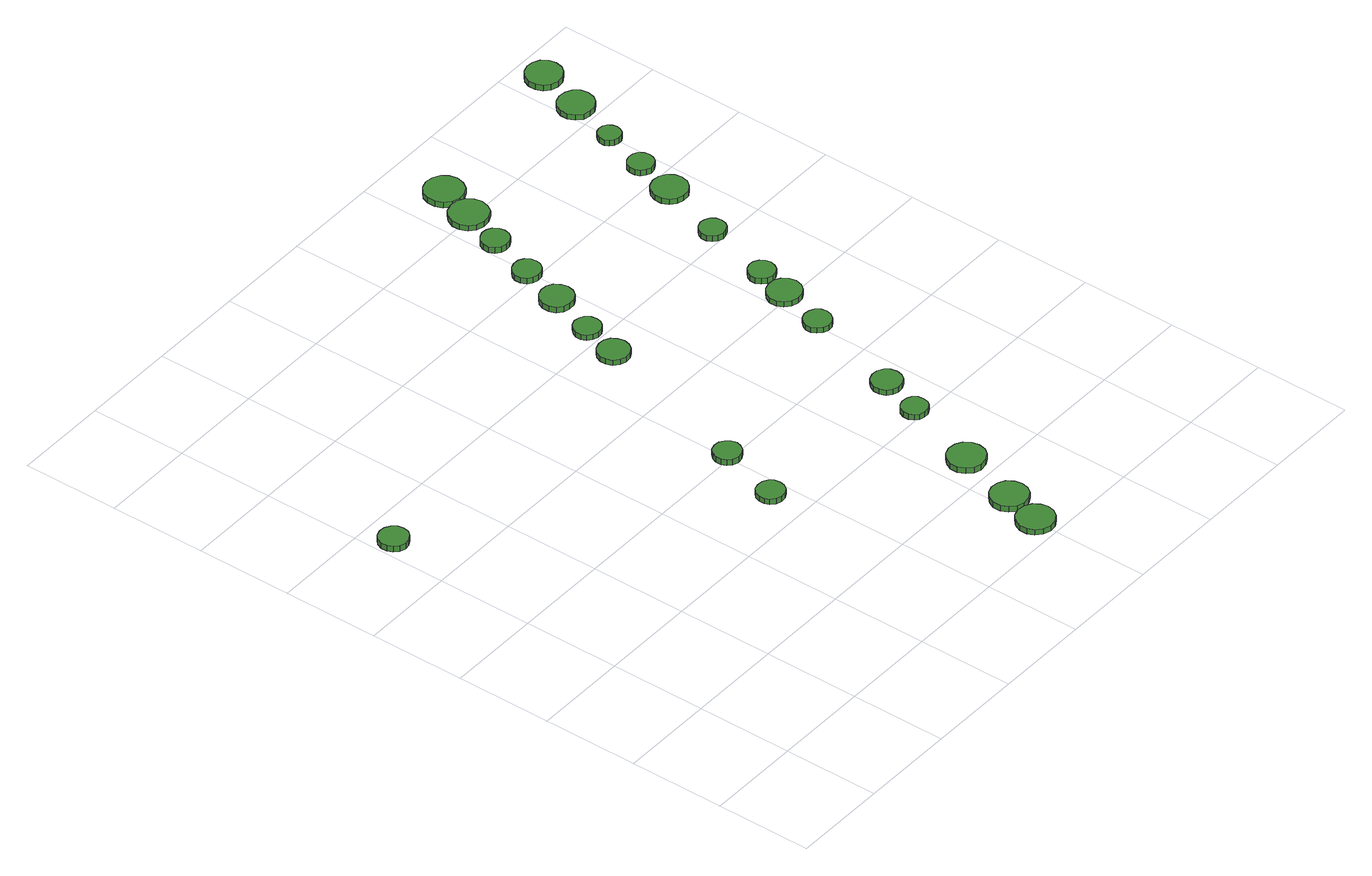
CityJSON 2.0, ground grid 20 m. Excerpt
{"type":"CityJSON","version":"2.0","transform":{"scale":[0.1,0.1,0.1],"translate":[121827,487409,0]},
"CityObjects":{
"tree1":{"type":"SolitaryVegetationObject","attributes":{"function":"something"},"geometry":[{"type":"MultiSurface","lod":"1","boundaries":[[[0,1,2,3,4,5,6,7,8,9,10,11,12,13,14]],[[15,16,17,18,19,20,21,22,23,24,25,26,27,28,29]],[[0,29,28,1]],[[1,28,27,2]],[[2,27,26,3]],[[3,26,25,4]],[[4,25,24,5]],[[5,24,23,6]],[[6,23,22,7]],[[7,22,21,8]],[[8,21,20,9]],[[9,20,19,10]],[[10,19,18,11]],[[11,18,17,12]],[[12,17,16,13]],[[13,16,15,14]],[[14,15,29,0]]]}]},
"tree2":{"type":"SolitaryVegetationObject","attributes":{"function":"something"},"geometry":[{"type":"MultiSurface","lod":"1","boundaries":[[[30,31,32,33,34,35,36,37,38,39,40,41,42,43,44]],[[45,46,47,48,49,50,51,52,53,54,55,56,57,58,59]],[[30,59,58,31]],[[31,58,57,32]],[[32,57,56,33]],[[33,56,55,34]],[[34,55,54,35]],[[35,54,53,36]],[[36,53,52,37]],[[37,52,51,38]],[[38,51,50,39]],[[39,50,49,40]],[[40,49,48,41]],[[41,48,47,42]],[[42,47,46,43]],[[43,46,45,44]],[[44,45,59,30]]]}]},
"tree3":{"type":"SolitaryVegetationObject","attributes":{"function":"something"},"geometry":[{"type":"MultiSurface","lod":"1","boundaries":[[[60,61,62,63,64,65,66,67,68,69,70,71,72,73,74]],[[75,76,77,78,79,80,81,82,83,84,85,86,87,88,89]],[[60,89,88,61]],[[61,88,87,62]],[[62,87,86,63]],[[63,86,85,64]],[[64,85,84,65]],[[65,84,83,66]],[[66,83,82,67]],[[67,82,81,68]],[[68,81,80,69]],[[69,80,79,70]],[[70,79,78,71]],[[71,78,77,72]],[[72,77,76,73]],[[73,76,75,74]],[[74,75,89,60]]]}]},
"tree4":{"type":"SolitaryVegetationObject","attributes":{"function":"something"},"geometry":[{"type":"MultiSurface","lod":"1","boundaries":[[[90,91,92,93,94,95,96,97,98,99,100,101,102,103,104]],[[105,106,107,108,109,110,111,112,113,114,115,116,117,118,119]],[[90,119,118,91]],[[91,118,117,92]],[[92,117,116,93]],[[93,116,115,94]],[[94,115,114,95]],[[95,114,113,96]],[[96,113,112,97]],[[97,112,111,98]],[[98,111,110,99]],[[99,110,109,100]],[[100,109,108,101]],[[101,108,107,102]],[[102,107,106,103]],[[103,106,105,104]],[[104,105,119,90]]]}]},
"tree5":{"type":"SolitaryVegetationObject","attributes":{"function":"something"},"geometry":[{"type":"MultiSurface","lod":"1","boundaries":[[[120,121,122,123,124,125,126,127,128,129,130,131,132,133,134]],[[135,136,137,138,139,140,141,142,143,144,145,146,147,148,149]],[[120,149,148,121]],[[121,148,147,122]],[[122,147,146,123]],[[123,146,145,124]],[[124,145,144,125]],[[125,144,143,126]],[[126,143,142,127]],[[127,142,141,128]],[[128,141,140,129]],[[129,140,139,130]],[[130,139,138,131]],[[131,138,137,132]],[[132,137,136,133]],[[133,136,135,134]],[[134,135,149,120]]]}]},
"tree6":{"type":"SolitaryVegetationObject","attributes":{"function":"something"},"geometry":[{"type":"MultiSurface","lod":"1","boundaries":[[[150,151,152,153,154,155,156,157,158,159,160,161,162,163,164]],[[165,166,167,168,169,170,171,172,173,174,175,176,177,178,179]],[[150,179,178,151]],[[151,178,177,152]],[[152,177,176,153]],[[153,176,175,154]],[[154,175,174,155]],[[155,174,173,156]],[[156,173,172,157]],[[157,172,171,158]],[[158,171,170,159]],[[159,170,169,160]],[[160,169,168,161]],[[161,168,167,162]],[[162,167,166,163]],[[163,166,165,164]],[[164,165,179,150]]]}]},
"tree7":{"type":"SolitaryVegetationObject","attributes":{"function":"something"},"geometry":[{"type":"MultiSurface","lod":"1","boundaries":[[[180,181,182,183,184,185,186,187,188,189,190,191,192,193,194]],[[195,196,197,198,199,200,201,202,203,204,205,206,207,208,209]],[[180,209,208,181]],[[181,208,207,182]],[[182,207,206,183]],[[183,206,205,184]],[[184,205,204,185]],[[185,204,203,186]],[[186,203,202,187]],[[187,202,201,188]],[[188,201,200,189]],[[189,200,199,190]],[[190,199,198,191]],[[191,198,197,192]],[[192,197,196,193]],[[193,196,195,194]],[[194,195,209,180]]]}]},
"tree8":{"type":"SolitaryVegetationObject","attributes":{"function":"something"},"geometry":[{"type":"MultiSurface","lod":"1","boundaries":[[[210,211,212,213,214,215,216,217,218,219,220,221,222,223,224]],[[225,226,227,228,229,230,231,232,233,234,235,236,237,238,239]],[[210,239,238,211]],[[211,238,237,212]],[[212,237,236,213]],[[213,236,235,214]],[[214,235,234,215]],[[215,234,233,216]],[[216,233,232,217]],[[217,232,231,218]],[[218,231,230,219]],[[219,230,229,220]],[[220,229,228,221]],[[221,228,227,222]],[[222,227,226,223]],[[223,226,225,224]],[[224,225,239,210]]]}]},
"tree9":{"type":"SolitaryVegetationObject","attributes":{"function":"something"},"geometry":[{"type":"MultiSurface","lod":"1","boundaries":[[[240,241,242,243,244,245,246,247,248,249,250,251,252,253,254]],[[255,256,257,258,259,260,261,262,263,264,265,266,267,268,269]],[[240,269,268,241]],[[241,268,267,242]],[[242,267,266,243]],[[243,266,265,244]],[[244,265,264,245]],[[245,264,263,246]],[[246,263,262,247]],[[247,262,261,248]],[[248,261,260,249]],[[249,260,259,250]],[[250,259,258,251]],[[251,258,257,252]],[[252,257,256,253]],[[253,256,255,254]],[[254,255,269,240]]]}]},
"tree10":{"type":"SolitaryVegetationObject","attributes":{"function":"something"},"geometry":[{"type":"MultiSurface","lod":"1","boundaries":[[[270,271,272,273,274,275,276,277,278,279,280,281,282,283,284]],[[285,286,287,288,289,290,291,292,293,294,295,296,297,298,299]],[[270,299,298,271]],[[271,298,297,272]],[[272,297,296,273]],[[273,296,295,274]],[[274,295,294,275]],[[275,294,293,276]],[[276,293,292,277]],[[277,292,291,278]],[[278,291,290,279]],[[279,290,289,280]],[[280,289,288,281]],[[281,288,287,282]],[[282,287,286,283]],[[283,286,285,284]],[[284,285,299,270]]]}]},
"tree11":{"type":"SolitaryVegetationObject","attributes":{"function":"something"},"geometry":[{"type":"MultiSurface","lod":"1","boundaries":[[[300,301,302,303,304,305,306,307,308,309,310,311,312,313,314]],[[315,316,317,318,319,320,321,322,323,324,325,326,327,328,329]],[[300,329,328,301]],[[301,328,327,302]],[[302,327,326,303]],[[303,326,325,304]],[[304,325,324,305]],[[305,324,323,306]],[[306,323,322,307]],[[307,322,321,308]],[[308,321,320,309]],[[309,320,319,310]],[[310,319,318,311]],[[311,318,317,312]],[[312,317,316,313]],[[313,316,315,314]],[[314,315,329,300]]]}]},
"tree12":{"type":"SolitaryVegetationObject","attributes":{"function":"something"},"geometry":[{"type":"MultiSurface","lod":"1","boundaries":[[[330,331,332,333,334,335,336,337,338,339,340,341,342,343,344]],[[345,346,347,348,349,350,351,352,353,354,355,356,357,358,359]],[[330,359,358,331]],[[331,358,357,332]],[[332,357,356,333]],[[333,356,355,334]],[[334,355,354,335]],[[335,354,353,336]],[[336,353,352,337]],[[337,352,351,338]],[[338,351,350,339]],[[339,350,349,340]],[[340,349,348,341]],[[341,348,347,342]],[[342,347,346,343]],[[343,346,345,344]],[[344,345,359,330]]]}]},
"tree13":{"type":"SolitaryVegetationObject","attributes":{"function":"something"},"geometry":[{"type":"MultiSurface","lod":"1","boundaries":[[[360,361,362,363,364,365,366,367,368,369,370,371,372,373,374]],[[375,376,377,378,379,380,381,382,383,384,385,386,387,388,389]],[[360,389,388,361]],[[361,388,387,362]],[[362,387,386,363]],[[363,386,385,364]],[[364,385,384,365]],[[365,384,383,366]],[[366,383,382,367]],[[367,382,381,368]],[[368,381,380,369]],[[369,380,379,370]],[[370,379,378,371]],[[371,378,377,372]],[[372,377,376,373]],[[373,376,375,374]],[[374,375,389,360]]]}]},
"tree14":{"type":"SolitaryVegetationObject","attributes":{"function":"something"},"geometry":[{"type":"MultiSurface","lod":"1","boundaries":[[[390,391,392,393,394,395,396,397,398,399,400,401,402,403,404]],[[405,406,407,408,409,410,411,412,413,414,415,416,417,418,419]],[[390,419,418,391]],[[391,418,417,392]],[[392,417,416,393]],[[393,416,415,394]],[[394,415,414,395]],[[395,414,413,396]],[[396,413,412,397]],[[397,412,411,398]],[[398,411,410,399]],[[399,410,409,400]],[[400,409,408,401]],[[401,408,407,402]],[[402,407,406,403]],[[403,406,405,404]],[[404,405,419,390]]]}]},
"tree15":{"type":"SolitaryVegetationObject","attributes":{"function":"something"},"geometry":[{"type":"MultiSurface","lod":"1","boundaries":[[[420,421,422,423,424,425,426,427,428,429,430,431,432,433,434]],[[435,436,437,438,439,440,441,442,443,444,445,446,447,448,449]],[[420,449,448,421]],[[421,448,447,422]],[[422,447,446,423]],[[423,446,445,424]],[[424,445,444,425]],[[425,444,443,426]],[[426,443,442,427]],[[427,442,441,428]],[[428,441,440,429]],[[429,440,439,430]],[[430,439,438,431]],[[431,438,437,432]],[[432,437,436,433]],[[433,436,435,434]],[[434,435,449,420]]]}]},
"tree16":{"type":"SolitaryVegetationObject","attributes":{"function":"something"},"geometry":[{"type":"MultiSurface","lod":"1","boundaries":[[[450,451,452,453,454,455,456,457,458,459,460,461,462,463,464]],[[465,466,467,468,469,470,471,472,473,474,475,476,477,478,479]],[[450,479,478,451]],[[451,478,477,452]],[[452,477,476,453]],[[453,476,475,454]],[[454,475,474,455]],[[455,474,473,456]],[[456,473,472,457]],[[457,472,471,458]],[[458,471,470,459]],[[459,470,469,460]],[[460,469,468,461]],[[461,468,467,462]],[[462,467,466,463]],[[463,466,465,464]],[[464,465,479,450]]]}]},
"tree17":{"type":"SolitaryVegetationObject","attributes":{"function":"something"},"geometry":[{"type":"MultiSurface","lod":"1","boundaries":[[[480,481,482,483,484,485,486,487,488,489,490,491,492,493,494]],[[495,496,497,498,499,500,501,502,503,504,505,506,507,508,509]],[[480,509,508,481]],[[481,508,507,482]],[[482,507,506,483]],[[483,506,505,484]],[[484,505,504,485]],[[485,504,503,486]],[[486,503,502,487]],[[487,502,501,488]],[[488,501,500,489]],[[489,500,499,490]],[[490,499,498,491]],[[491,498,497,492]],[[492,497,496,493]],[[493,496,495,494]],[[494,495,509,480]]]}]},
"tree18":{"type":"SolitaryVegetationObject","attributes":{"function":"something"},"geometry":[{"type":"MultiSurface","lod":"1","boundaries":[[[510,511,512,513,514,515,516,517,518,519,520,521,522,523,524]],[[525,526,527,528,529,530,531,532,533,534,535,536,537,538,539]],[[510,539,538,511]],[[511,538,537,512]],[[512,537,536,513]],[[513,536,535,514]],[[514,535,534,515]],[[515,534,533,516]],[[516,533,532,517]],[[517,532,531,518]],[[518,531,530,519]],[[519,530,529,520]],[[520,529,528,521]],[[521,528,527,522]],[[522,527,526,523]],[[523,526,525,524]],[[524,525,539,510]]]}]},
"tree19":{"type":"SolitaryVegetationObject","attributes":{"function":"something"},"geometry":[{"type":"MultiSurface","lod":"1","boundaries":[[[540,541,542,543,544,545,546,547,548,549,550,551,552,553,554]],[[555,556,557,558,559,560,561,562,563,564,565,566,567,568,569]],[[540,569,568,541]],[[541,568,567,542]],[[542,567,566,543]],[[543,566,565,544]],[[544,565,564,545]],[[545,564,563,546]],[[546,563,562,547]],[[547,562,561,548]],[[548,561,560,549]],[[549,560,559,550]],[[550,559,558,551]],[[551,558,557,552]],[[552,557,556,553]],[[553,556,555,554]],[[554,555,569,540]]]}]},
"tree20":{"type":"SolitaryVegetationObject","attributes":{"function":"something"},"geometry":[{"type":"MultiSurface","lod":"1","boundaries":[[[570,571,572,573,574,575,576,577,578,579,580,581,582,583,584]],[[585,586,587,588,589,590,591,592,593,594,595,596,597,598,599]],[[570,599,598,571]],[[571,598,597,572]],[[572,597,596,573]],[[573,596,595,574]],[[574,595,594,575]],[[575,594,593,576]],[[576,593,592,577]],[[577,592,591,578]],[[578,591,590,579]],[[579,590,589,580]],[[580,589,588,581]],[[581,588,587,582]],[[582,587,586,583]],[[583,586,585,584]],[[584,585,599,570]]]}]},
"tree21":{"type":"SolitaryVegetationObject","attributes":{"function":"something"},"geometry":[{"type":"MultiSurface","lod":"1","boundaries":[[[600,601,602,603,604,605,606,607,608,609,610,611,612,613,614]],[[615,616,617,618,619,620,621,622,623,624,625,626,627,628,629]],[[600,629,628,601]],[[601,628,627,602]],[[602,627,626,603]],[[603,626,625,604]],[[604,625,624,605]],[[605,624,623,606]],[[606,623,622,607]],[[607,622,621,608]],[[608,621,620,609]],[[609,620,619,610]],[[610,619,618,611]],[[611,618,617,612]],[[612,617,616,613]],[[613,616,615,614]],[[614,615,629,600]]]}]},
"tree22":{"type":"SolitaryVegetationObject","attributes":{"function":"something"},"geometry":[{"type":"MultiSurface","lod":"1","boundaries":[[[630,631,632,633,634,635,636,637,638,639,640,641,642,643,644]],[[645,646,647,648,649,650,651,652,653,654,655,656,657,658,659]],[[630,659,658,631]],[[631,658,657,632]],[[632,657,656,633]],[[633,656,655,634]],[[634,655,654,635]],[[635,654,653,636]],[[636,653,652,637]],[[637,652,651,638]],[[638,651,650,639]],[[639,650,649,640]],[[640,649,648,641]],[[641,648,647,642]],[[642,647,646,643]],[[643,646,645,644]],[[644,645,659,630]]]}]},
"tree23":{"type":"SolitaryVegetationObject","attributes":{"function":"something"},"geometry":[{"type":"MultiSurface","lod":"1","boundaries":[[[660,661,662,663,664,665,666,667,668,669,670,671,672,673,674]],[[675,676,677,678,679,680,681,682,683,684,685,686,687,688,689]],[[660,689,688,661]],[[661,688,687,662]],[[662,687,686,663]],[[663,686,685,664]],[[664,685,684,665]],[[665,684,683,666]],[[666,683,682,667]],[[667,682,681,668]],[[668,681,680,669]],[[669,680,679,670]],[[670,679,678,671]],[[671,678,677,672]],[[672,677,676,673]],[[673,676,675,674]],[[674,675,689,660]]]}]},
"tree24":{"type":"SolitaryVegetationObject","attributes":{"function":"something"},"geometry":[{"type":"MultiSurface","lod":"1","boundaries":[[[690,691,692,693,694,695,696,697,698,699,700,701,702,703,704]],[[705,706,707,708,709,710,711,712,713,714,715,716,717,718,719]],[[690,719,718,691]],[[691,718,717,692]],[[692,717,716,693]],[[693,716,715,694]],[[694,715,714,695]],[[695,714,713,696]],[[696,713,712,697]],[[697,712,711,698]],[[698,711,710,699]],[[699,710,709,700]],[[700,709,708,701]],[[701,708,707,702]],[[702,707,706,703]],[[703,706,705,704]],[[704,705,719,690]]]}]}
},
"vertices":[
[67,938,15],[65,950,15],[57,960,15],[46,967,15],[34,968,15],[22,964,15],[13,956,15],[8,944,15],[8,932,15],[13,920,15],[22,912,15],[34,908,15],[46,910,15],[57,916,15],[65,926,15],[65,926,2],[57,916,2],[46,910,2],[34,908,2],[22,912,2],[13,920,2],[8,932,2],[8,944,2],[13,956,2],[22,964,2],[34,968,2],[46,967,2],[57,960,2],[65,950,2],[67,938,2],
[593,477,15],[591,489,15],[584,498,15],[574,504,15],[562,505,15],[551,502,15],[542,494,15],[538,483,15],[538,471,15],[542,461,15],[551,453,15],[562,449,15],[574,450,15],[584,456,15],[591,466,15],[591,466,3],[584,456,3],[574,450,3],[562,449,3],[551,453,3],[542,461,3],[538,471,3],[538,483,3],[542,494,3],[551,502,3],[562,505,3],[574,504,3],[584,498,3],[591,489,3],[593,477,3],
[632,607,18],[629,619,18],[622,628,18],[612,634,18],[601,635,18],[589,632,18],[581,624,18],[576,613,18],[576,601,18],[581,591,18],[589,583,18],[601,579,18],[612,580,18],[622,586,18],[629,596,18],[629,596,5],[622,586,5],[612,580,5],[601,579,5],[589,583,5],[581,591,5],[576,601,5],[576,613,5],[581,624,5],[589,632,5],[601,635,5],[612,634,5],[622,628,5],[629,619,5],[632,607,5],
[833,44,20],[830,59,20],[821,72,20],[807,80,20],[791,82,20],[776,77,20],[764,66,20],[758,52,20],[758,36,20],[764,22,20],[776,11,20],[791,6,20],[807,8,20],[821,16,20],[830,29,20],[830,29,8],[821,16,8],[807,8,8],[791,6,8],[776,11,8],[764,22,8],[758,36,8],[758,52,8],[764,66,8],[776,77,8],[791,82,8],[807,80,8],[821,72,8],[830,59,8],[833,44,8],
[858,124,18],[855,139,18],[846,152,18],[832,160,18],[816,162,18],[801,157,18],[790,146,18],[783,132,18],[783,116,18],[790,102,18],[801,91,18],[816,86,18],[832,88,18],[846,96,18],[855,108,18],[855,108,5],[846,96,5],[832,88,5],[816,86,5],[801,91,5],[790,102,5],[783,116,5],[783,132,5],[790,146,5],[801,157,5],[816,162,5],[832,160,5],[846,152,5],[855,139,5],[858,124,5],
[899,255,17],[896,270,17],[887,283,17],[873,291,17],[857,293,17],[842,288,17],[831,277,17],[824,263,17],[824,247,17],[831,233,17],[842,222,17],[857,217,17],[873,219,17],[887,227,17],[896,239,17],[896,239,4],[887,227,4],[873,219,4],[857,217,4],[842,222,4],[831,233,4],[824,247,4],[824,263,4],[831,277,4],[842,288,4],[857,293,4],[873,291,4],[887,283,4],[896,270,4],[899,255,4],
[739,950,17],[736,963,17],[729,974,17],[717,981,17],[704,982,17],[691,978,17],[681,969,17],[676,957,17],[676,944,17],[681,932,17],[691,923,17],[704,919,17],[717,920,17],[729,927,17],[736,937,17],[736,937,5],[729,927,5],[717,920,5],[704,919,5],[691,923,5],[681,932,5],[676,944,5],[676,957,5],[681,969,5],[691,978,5],[704,982,5],[717,981,5],[729,974,5],[736,963,5],[739,950,5],
[942,417,17],[940,428,17],[933,437,17],[924,442,17],[913,443,17],[902,440,17],[894,433,17],[889,423,17],[889,411,17],[894,401,17],[902,394,17],[913,391,17],[924,392,17],[933,397,17],[940,406,17],[940,406,5],[933,397,5],[924,392,5],[913,391,5],[902,394,5],[894,401,5],[889,411,5],[889,423,5],[894,433,5],[902,440,5],[913,443,5],[924,442,5],[933,437,5],[940,428,5],[942,417,5],
[760,1031,15],[758,1042,15],[751,1052,15],[742,1057,15],[730,1059,15],[719,1055,15],[711,1047,15],[706,1037,15],[706,1026,15],[711,1015,15],[719,1008,15],[730,1004,15],[742,1005,15],[751,1011,15],[758,1020,15],[758,1020,3],[751,1011,3],[742,1005,3],[730,1004,3],[719,1008,3],[711,1015,3],[706,1026,3],[706,1037,3],[711,1047,3],[719,1055,3],[730,1059,3],[742,1057,3],[751,1052,3],[758,1042,3],[760,1031,3],
[971,500,21],[968,513,21],[961,523,21],[949,530,21],[937,531,21],[924,527,21],[915,518,21],[910,507,21],[910,494,21],[915,482,21],[924,474,21],[937,470,21],[949,471,21],[961,477,21],[968,488,21],[968,488,9],[961,477,9],[949,471,9],[937,470,9],[924,474,9],[915,482,9],[910,494,9],[910,507,9],[915,518,9],[924,527,9],[937,531,9],[949,530,9],[961,523,9],[968,513,9],[971,500,9],
[800,1128,16],[797,1141,16],[789,1153,16],[777,1160,16],[763,1161,16],[750,1157,16],[739,1147,16],[734,1135,16],[734,1121,16],[739,1108,16],[750,1099,16],[763,1095,16],[777,1096,16],[789,1103,16],[797,1114,16],[797,1114,3],[789,1103,3],[777,1096,3],[763,1095,3],[750,1099,3],[739,1108,3],[734,1121,3],[734,1135,3],[739,1147,3],[750,1157,3],[763,1161,3],[777,1160,3],[789,1153,3],[797,1141,3],[800,1128,3],
[823,1219,16],[821,1230,16],[814,1240,16],[804,1246,16],[792,1247,16],[781,1243,16],[772,1235,16],[767,1225,16],[767,1213,16],[772,1202,16],[781,1195,16],[792,1191,16],[804,1192,16],[814,1198,16],[821,1208,16],[821,1208,3],[814,1198,3],[804,1192,3],[792,1191,3],[781,1195,3],[772,1202,3],[767,1213,3],[767,1225,3],[772,1235,3],[781,1243,3],[792,1247,3],[804,1246,3],[814,1240,3],[821,1230,3],[823,1219,3],
[1029,708,21],[1027,719,21],[1020,729,21],[1010,734,21],[998,736,21],[987,732,21],[979,724,21],[974,714,21],[974,702,21],[979,692,21],[987,684,21],[998,680,21],[1010,681,21],[1020,687,21],[1027,697,21],[1027,697,9],[1020,687,9],[1010,681,9],[998,680,9],[987,684,9],[979,692,9],[974,702,9],[974,714,9],[979,724,9],[987,732,9],[998,736,9],[1010,734,9],[1020,729,9],[1027,719,9],[1029,708,9],
[857,1319,16],[855,1330,16],[848,1340,16],[838,1346,16],[826,1347,16],[815,1343,16],[806,1335,16],[801,1325,16],[801,1313,16],[806,1302,16],[815,1294,16],[826,1291,16],[838,1292,16],[848,1298,16],[855,1307,16],[855,1307,3],[848,1298,3],[838,1292,3],[826,1291,3],[815,1294,3],[806,1302,3],[801,1313,3],[801,1325,3],[806,1335,3],[815,1343,3],[826,1347,3],[838,1346,3],[848,1340,3],[855,1330,3],[857,1319,3],
[1068,809,17],[1065,823,17],[1056,835,17],[1044,842,17],[1030,843,17],[1016,839,17],[1005,829,17],[999,816,17],[999,802,17],[1005,789,17],[1016,779,17],[1030,775,17],[1044,776,17],[1056,783,17],[1065,795,17],[1065,795,5],[1056,783,5],[1044,776,5],[1030,775,5],[1016,779,5],[1005,789,5],[999,802,5],[999,816,5],[1005,829,5],[1016,839,5],[1030,843,5],[1044,842,5],[1056,835,5],[1065,823,5],[1068,809,5],
[898,1402,16],[894,1418,16],[885,1431,16],[870,1440,16],[854,1441,16],[838,1436,16],[826,1425,16],[819,1410,16],[819,1394,16],[826,1379,16],[838,1368,16],[854,1363,16],[870,1365,16],[885,1373,16],[894,1386,16],[894,1386,4],[885,1373,4],[870,1365,4],[854,1363,4],[838,1368,4],[826,1379,4],[819,1394,4],[819,1410,4],[826,1425,4],[838,1436,4],[854,1441,4],[870,1440,4],[885,1431,4],[894,1418,4],[898,1402,4],
[1083,879,16],[1080,890,16],[1074,899,16],[1064,905,16],[1053,906,16],[1042,902,16],[1034,895,16],[1029,885,16],[1029,873,16],[1034,863,16],[1042,856,16],[1053,852,16],[1064,853,16],[1074,859,16],[1080,868,16],[1080,868,3],[1074,859,3],[1064,853,3],[1053,852,3],[1042,856,3],[1034,863,3],[1029,873,3],[1029,885,3],[1034,895,3],[1042,902,3],[1053,906,3],[1064,905,3],[1074,899,3],[1080,890,3],[1083,879,3],
[923,1479,16],[919,1495,16],[910,1508,16],[895,1516,16],[879,1518,16],[863,1513,16],[851,1502,16],[845,1487,16],[845,1471,16],[851,1456,16],[863,1445,16],[879,1439,16],[895,1441,16],[910,1449,16],[919,1463,16],[919,1463,3],[910,1449,3],[895,1441,3],[879,1439,3],[863,1445,3],[851,1456,3],[845,1471,3],[845,1487,3],[851,1502,3],[863,1513,3],[879,1518,3],[895,1516,3],[910,1508,3],[919,1495,3],[923,1479,3],
[1124,1026,15],[1122,1036,15],[1116,1045,15],[1106,1050,15],[1095,1052,15],[1085,1048,15],[1077,1041,15],[1072,1031,15],[1072,1020,15],[1077,1010,15],[1085,1003,15],[1095,999,15],[1106,1001,15],[1116,1006,15],[1122,1015,15],[1122,1015,2],[1116,1006,2],[1106,1001,2],[1095,999,2],[1085,1003,2],[1077,1010,2],[1072,1020,2],[1072,1031,2],[1077,1041,2],[1085,1048,2],[1095,1052,2],[1106,1050,2],[1116,1045,2],[1122,1036,2],[1124,1026,2],
[1177,1158,16],[1174,1172,16],[1165,1185,16],[1152,1192,16],[1137,1194,16],[1122,1189,16],[1111,1179,16],[1105,1165,16],[1105,1150,16],[1111,1136,16],[1122,1126,16],[1137,1122,16],[1152,1123,16],[1165,1131,16],[1174,1143,16],[1174,1143,4],[1165,1131,4],[1152,1123,4],[1137,1122,4],[1122,1126,4],[1111,1136,4],[1105,1150,4],[1105,1165,4],[1111,1179,4],[1122,1189,4],[1137,1194,4],[1152,1192,4],[1165,1185,4],[1174,1172,4],[1177,1158,4],
[1192,1244,16],[1190,1255,16],[1184,1264,16],[1174,1269,16],[1163,1270,16],[1153,1267,16],[1145,1260,16],[1141,1250,16],[1141,1239,16],[1145,1229,16],[1153,1222,16],[1163,1218,16],[1174,1219,16],[1184,1225,16],[1190,1234,16],[1190,1234,3],[1184,1225,3],[1174,1219,3],[1163,1218,3],[1153,1222,3],[1145,1229,3],[1141,1239,3],[1141,1250,3],[1145,1260,3],[1153,1267,3],[1163,1270,3],[1174,1269,3],[1184,1264,3],[1190,1255,3],[1192,1244,3],
[1220,1341,15],[1218,1350,15],[1213,1358,15],[1205,1363,15],[1195,1364,15],[1186,1361,15],[1179,1354,15],[1175,1346,15],[1175,1336,15],[1179,1327,15],[1186,1321,15],[1195,1318,15],[1205,1319,15],[1213,1324,15],[1218,1332,15],[1218,1332,2],[1213,1324,2],[1205,1319,2],[1195,1318,2],[1186,1321,2],[1179,1327,2],[1175,1336,2],[1175,1346,2],[1179,1354,2],[1186,1361,2],[1195,1364,2],[1205,1363,2],[1213,1358,2],[1218,1350,2],[1220,1341,2],
[1264,1442,16],[1261,1457,16],[1252,1469,16],[1239,1476,16],[1224,1478,16],[1209,1473,16],[1198,1463,16],[1192,1449,16],[1192,1434,16],[1198,1421,16],[1209,1410,16],[1224,1406,16],[1239,1407,16],[1252,1415,16],[1261,1427,16],[1261,1427,4],[1252,1415,4],[1239,1407,4],[1224,1406,4],[1209,1410,4],[1198,1421,4],[1192,1434,4],[1192,1449,4],[1198,1463,4],[1209,1473,4],[1224,1478,4],[1239,1476,4],[1252,1469,4],[1261,1457,4],[1264,1442,4],
[1296,1541,16],[1293,1556,16],[1284,1568,16],[1271,1575,16],[1256,1577,16],[1241,1572,16],[1230,1562,16],[1224,1548,16],[1224,1533,16],[1230,1519,16],[1241,1509,16],[1256,1505,16],[1271,1506,16],[1284,1514,16],[1293,1526,16],[1293,1526,3],[1284,1514,3],[1271,1506,3],[1256,1505,3],[1241,1509,3],[1230,1519,3],[1224,1533,3],[1224,1548,3],[1230,1562,3],[1241,1572,3],[1256,1577,3],[1271,1575,3],[1284,1568,3],[1293,1556,3],[1296,1541,3]
]}
